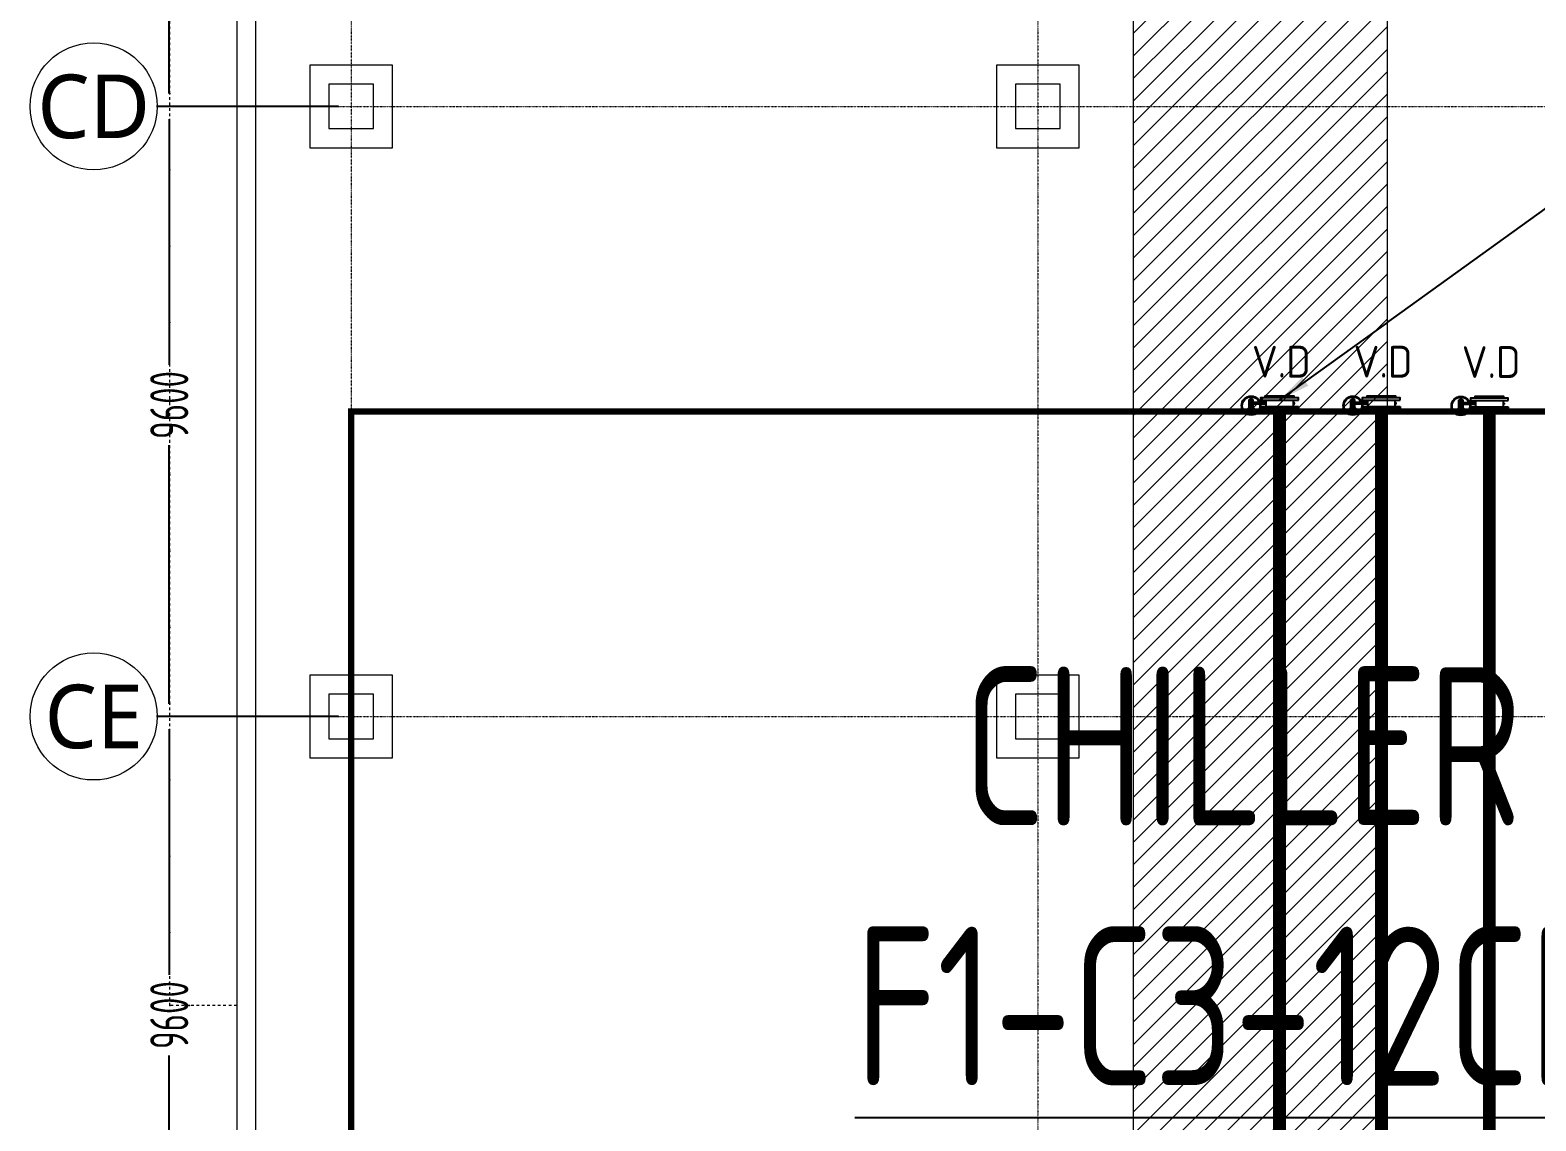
# Model space of a CAD drawing. Extents: x -212173 to 328152, y -560063 to 252500.
# Drawn here: x -177831 to -154149, y 21460 to 38625 of the extents above; entities that cross this region are included whole.
import ezdxf
from ezdxf.enums import TextEntityAlignment as Align

# ---------------------------------------------------------------- set-up
doc = ezdxf.new("R2010")
doc.units = 0
doc.header["$LTSCALE"] = 15
doc.set_wipeout_variables(frame=1)
for name, pattern in [('CUP- L10$0$JJP_三點線', [0.9, 0.3, -0.15, 0, -0.15, 0, -0.15, 0, -0.15]), ('CUP- L10$0$TAI_虛線', [5.644, 2.822, -2.822]), ('CUP- L10$0$Wipeout_Contour', [1, 0, -1]), ('XCM2Q10-200k$0$HIDDEN2', [0.1875, 0.125, -0.0625])]:
    doc.linetypes.add(name, pattern=pattern)
for name, color, linetype in [('CUP- L10$0$A-DIM.Newcub', 252, 'Continuous'), ('CUP- L10$0$A-WALL-EX.Newcub', 252, 'Continuous'), ('CUP- L10$0$Hattch', 252, 'Continuous'), ('CUP- L10$0$S-COL.Newcub', 252, 'Continuous'), ('CUP- L10$0$S-GRID.Newcub', 252, 'Continuous'), ('CUP- L10$0$S-SLAB-SHOW.Newcub', 252, 'Continuous'), ('XCM2Q10-200k$0$F-FI-TXT', 200, 'Continuous'), ('XCM2Q10-200k$0$F-IG541-AREA', 100, 'XCM2Q10-200k$0$HIDDEN2'), ('XFM2P25-200K$0$$0$M-PIPE-TEXT', 3, 'Continuous'), ('XFM2P25-200K$0$$0$M-PIPE-TEXT-ARROR', 91, 'Continuous'), ('XFM2P25-200K$0$M-PIPE-CHWR13', 94, 'Continuous'), ('XFM2P25-200K$0$U-PCW-V', 2, 'Continuous')]:
    doc.layers.add(name, color=color, linetype=linetype)
doc.styles.add('CUP- L10$0$dim-txt', font='isocp.shx', dxfattribs={"width": 0.7, "bigfont": 'chineset.shx'})
doc.styles.add('CUP- L10$0$Standard', font='', dxfattribs={"width": 0.8})
doc.styles.add('XCM2Q10-200k$0$AA-TXT', font='isocp.shx', dxfattribs={"width": 0.8, "bigfont": 'china.shx'})
doc.styles.add('XFM2P25-200K$0$$0$aa-txt', font='isocp.shx', dxfattribs={"bigfont": 'chineset.shx'})
doc.styles.get('CUP- L10$0$Standard').set_extended_font_data('Microsoft JhengHei')
doc.dimstyles.new('CUP- L10$0$ARCH-dim-200MM', dxfattribs={"dimscale": 2000, "dimtxt": 0.3, "dimasz": 0.1, "dimexe": 0.1, "dimexo": 0.1, "dimgap": 0.05, "dimtad": 1, "dimdec": 0, "dimrnd": 0.5, "dimdsep": 46, "dimtxsty": 'CUP- L10$0$dim-txt', "dimblk": 'CUP- L10$0$_Dot', "dimcen": 2, "dimclrd": 256, "dimclre": 256, "dimclrt": 256, "dimadec": 0, "dimazin": 0, "dimtfac": 1, "dimtdec": 0, "dimtix": 1, "dimtmove": 2, "dimatfit": 3, "dimldrblk": 'CUP- L10$0$_OBLIQUE', "dimfxl": 1, "dimtvp": 1, "dimtolj": 1, "dimarcsym": 0})
doc.dimstyles.new('XFM2P25-200K$0$$0$adim-200', dxfattribs={"dimscale": 200, "dimtxt": 0.3, "dimasz": 2.5, "dimexe": 0.1, "dimexo": 0.5, "dimgap": 0.15, "dimtad": 0, "dimdec": 4, "dimzin": 3, "dimdsep": 46, "dimtxsty": 'XFM2P25-200K$0$$0$aa-txt', "dimcen": 2.5, "dimclrd": 256, "dimclre": 256, "dimclrt": 256, "dimadec": 0, "dimazin": 0, "dimtfac": 1, "dimtdec": 4, "dimtmove": 0, "dimatfit": 3, "dimfxl": 1, "dimtolj": 1, "dimtzin": 0, "dimarcsym": 0})

# ---------------------------------------------------------------- blocks, each defined once
blk = doc.blocks.new('*D17')
at = {"layer": 'CUP- L10$0$A-DIM.Newcub', "linetype": 'Continuous', "lineweight": -2, "transparency": 16777216}
for p, q in [((-172981, 27825), (-175843, 27825)), ((-175643, 27625), (-175643, 23760)), ((-175643, 18425), (-175643, 22492)), ((-172981, 18225), (-175843, 18225))]:
    blk.add_line(p, q, dxfattribs=at)
at = {"layer": 'CUP- L10$0$A-DIM.Newcub', "linetype": 'Continuous', "lineweight": 0, "transparency": 16777216, "insert": (-175643, 23126), "char_height": 600, "attachment_point": 5, "rotation": 90, "style": 'CUP- L10$0$dim-txt'}
blk.add_mtext('\\A1;9600', dxfattribs=at)
blk = doc.blocks.new('CUP- L10$0$_Dot')
blk = doc.blocks.new('CUP- L10$0$_OBLIQUE')
at = {"color": 0, "linetype": 'ByBlock', "lineweight": -2}
blk.add_line((-0.5, -0.5), (0.5, 0.5), dxfattribs=at)
blk = doc.blocks.new('*D18')
at = {"layer": 'CUP- L10$0$A-DIM.Newcub', "linetype": 'Continuous', "lineweight": -2, "transparency": 16777216}
for p, q in [((-172981, 37425), (-175843, 37425)), ((-175643, 37225), (-175643, 33360)), ((-175643, 28025), (-175643, 32092)), ((-172981, 27825), (-175843, 27825))]:
    blk.add_line(p, q, dxfattribs=at)
at = {"layer": 'CUP- L10$0$A-DIM.Newcub', "linetype": 'Continuous', "lineweight": 0, "transparency": 16777216, "insert": (-175643, 32726), "char_height": 600, "attachment_point": 5, "rotation": 90, "style": 'CUP- L10$0$dim-txt'}
blk.add_mtext('\\A1;9600', dxfattribs=at)
blk = doc.blocks.new('*D19')
at = {"layer": 'CUP- L10$0$A-DIM.Newcub', "linetype": 'Continuous', "lineweight": -2, "transparency": 16777216}
for p, q in [((-172981, 47025), (-175843, 47025)), ((-175643, 46825), (-175643, 42960)), ((-175643, 37625), (-175643, 41692)), ((-172981, 37425), (-175843, 37425))]:
    blk.add_line(p, q, dxfattribs=at)
at = {"layer": 'CUP- L10$0$A-DIM.Newcub', "linetype": 'Continuous', "lineweight": 0, "transparency": 16777216, "insert": (-175643, 42326), "char_height": 600, "attachment_point": 5, "rotation": 90, "style": 'CUP- L10$0$dim-txt'}
blk.add_mtext('\\A1;9600', dxfattribs=at)
blk = doc.blocks.new('XCM2Q10-200k')
at = {"layer": 'XCM2Q10-200k$0$F-IG541-AREA', "const_width": 100}
blk.add_lwpolyline([(-172781, 32625), (-172781, 18225), (-153815, 18225), (-153815, 8175), (-150731, 8175), (-150681, 17775), (-140381, 17775), (-140381, 32625), (-172781, 32625)], dxfattribs=at)
at = {"layer": 'XCM2Q10-200k$0$F-FI-TXT', "style": 'XCM2Q10-200k$0$AA-TXT', "width": 0.8}
for s, p in [('CHILLER PLAN', (-155223, 27361)), ('%%UF1-C3-12CH-01~06', (-155223, 23270))]:
    blk.add_text(s, height=2500, dxfattribs=at).set_placement(p, align=Align.MIDDLE)
blk = doc.blocks.new('XFM2P25-200K$0$BV-16-P')
at = {"layer": 'XFM2P25-200K$0$U-PCW-V'}
for p, q in [((-2.6, 54.1), (6.4, 45)), ((-1.9, 54.8), (7, 45.8)), ((3.8, 47.6), (3.8, 41.7)), ((4.8, 48), (17.7, 48)), ((17.7, 45.2), (17.7, 48)), ((-2.6, 35.3), (6.4, 44.3)), ((-1.9, 34.6), (7, 43.5)), ((4.8, 41.3), (17.7, 41.3)), ((21.7, 45.2), (9.1, 45.2)), ((21.7, 44.2), (9.1, 44.2)), ((10, 30.8), (10, 41.3)), ((10, 21.6), (10, 29.8)), ((12.9, 31.7), (12.9, 41.3)), ((12.9, 21.6), (12.9, 30.6)), ((17.7, 41.3), (17.7, 44.2)), ((16.6, 21.6), (6.4, 21.6)), ((16.6, -21.6), (6.4, -21.6)), ((10.1, -22.8), (10.1, -21.9)), ((12.4, -23.1), (10.5, -23.1)), ((10.8, -22.8), (10.8, -21.9)), ((12.1, -22.8), (12.1, -21.9)), ((12.8, -22.8), (12.8, -21.9))]:
    blk.add_line(p, q, dxfattribs=at)
for points in [[(6.4, -29.8), (2.7, -29.8), (2.7, 29.8), (6.4, 29.8), (6.4, -29.8)], [(16.6, -29.8), (20.2, -29.8), (20.2, 29.8), (16.6, 29.8), (16.6, -29.8)], [(2.7, -22.9), (0, -22.9), (0, 22.9), (2.7, 22.9)], [(20.2, -22.9), (22.9, -22.9), (22.9, 22.9), (20.2, 22.9)]]:
    blk.add_lwpolyline(points, dxfattribs=at)
for radius in [15, 14, 1.4, 0.849]:
    blk.add_circle((7.8, 44.7), radius, dxfattribs=at)
for centre, radius, start, end in [((9.8, -21.9), 0.342, 12.6804, 90), ((10.5, -21.9), 0.342, 12.6804, 167.3196), ((10.5, -22.7), 0.342, 192.6804, 347.3196), ((11.5, -22.6), 0.967, 46.3972, 133.6028), ((11.5, -22.1), 0.967, 226.3972, 313.6028), ((12.4, -21.9), 0.342, 12.6804, 167.3196), ((12.4, -22.7), 0.342, 192.6804, 347.3196), ((13.1, -21.9), 0.342, 90, 167.3196)]:
    blk.add_arc(centre, radius, start, end, dxfattribs=at)
blk = doc.blocks.new('CUP- L10')
at = {"layer": 'CUP- L10$0$A-WALL-EX.Newcub', "linetype": 'CUP- L10$0$TAI_虛線', "lineweight": 0}
for p, q in [((-175631.6, 37624.6), (-175631.6, 38824.6)), ((-175631.6, 37624.6), (-175631.6, 38824.6)), ((-175631.6, 36424.6), (-175631.6, 37624.6)), ((-175631.6, 36424.6), (-175631.6, 37624.6)), ((-175631.6, 35224.6), (-175631.6, 36424.6)), ((-175631.6, 35224.6), (-175631.6, 36424.6)), ((-175631.6, 34024.6), (-175631.6, 35224.6)), ((-175631.6, 34024.6), (-175631.6, 35224.6)), ((-175631.6, 32824.6), (-175631.6, 34024.6)), ((-175631.6, 32824.6), (-175631.6, 34024.6)), ((-175631.6, 31624.6), (-175631.6, 32824.6)), ((-175631.6, 31624.6), (-175631.6, 32824.6)), ((-175631.6, 30424.6), (-175631.6, 31624.6)), ((-175631.6, 30424.6), (-175631.6, 31624.6)), ((-175631.6, 29224.6), (-175631.6, 30424.6)), ((-175631.6, 29224.6), (-175631.6, 30424.6)), ((-175631.6, 28024.6), (-175631.6, 29224.6)), ((-175631.6, 28024.6), (-175631.6, 29224.6)), ((-175631.6, 26824.6), (-175631.6, 28024.6)), ((-175631.6, 26824.6), (-175631.6, 28024.6)), ((-175631.6, 25624.6), (-175631.6, 26824.6)), ((-175631.6, 25624.6), (-175631.6, 26824.6)), ((-175631.6, 24424.6), (-175631.6, 25624.6)), ((-175631.6, 24424.6), (-175631.6, 25624.6)), ((-175631.6, 23274.6), (-175631.6, 24424.6)), ((-175631.6, 23274.6), (-175631.6, 24424.6)), ((-175325.2, 23274.6), (-175631.6, 23274.6)), ((-175325.2, 23274.6), (-175631.6, 23274.6)), ((-174581.4, 23274.6), (-175325.2, 23274.6)), ((-174581.4, 23274.6), (-175325.2, 23274.6)), ((-174581.4, 23274.6), (-174581.4, 23274.6))]:
    blk.add_line(p, q, dxfattribs=at)
at = {"layer": 'CUP- L10$0$A-WALL-EX.Newcub', "lineweight": 0, "flags": 128}
for points in [[(-174581.4, 66874.2), (-174581.4, 18622.6)], [(-174281.4, 18622.6), (-174281.4, 66874.2)]]:
    blk.add_lwpolyline(points, dxfattribs=at)
at = {"layer": 'CUP- L10$0$A-WALL-EX.Newcub', "linetype": 'CUP- L10$0$TAI_虛線', "lineweight": 0}
for p in [(-175631.6, 37624.6), (-175631.6, 37624.6), (-175631.6, 36424.6), (-175631.6, 36424.6), (-175631.6, 35224.6), (-175631.6, 35224.6), (-175631.6, 34024.6), (-175631.6, 34024.6), (-175631.6, 32824.6), (-175631.6, 32824.6), (-175631.6, 31624.6), (-175631.6, 31624.6), (-175631.6, 30424.6), (-175631.6, 30424.6), (-175631.6, 29224.6), (-175631.6, 29224.6), (-175631.6, 28024.6), (-175631.6, 28024.6), (-175631.6, 26824.6), (-175631.6, 26824.6), (-175631.6, 25624.6), (-175631.6, 25624.6), (-175631.6, 24424.6), (-175631.6, 24424.6), (-175631.6, 23274.6), (-175631.6, 23274.6), (-175325.2, 23274.6), (-175325.2, 23274.6), (-174581.4, 23274.6)]:
    blk.add_point(p, dxfattribs=at)
at = {"layer": 'CUP- L10$0$S-COL.Newcub', "lineweight": 0, "flags": 128}
for points in [[(-173431.5, 38074.2), (-173431.5, 36774.2), (-172131.5, 36774.2), (-172131.5, 38074.2)], [(-162631.5, 38074.2), (-162631.5, 36774.2), (-161331.5, 36774.2), (-161331.5, 38074.2)], [(-173131.5, 37774.6), (-173131.5, 37074.6), (-172431.5, 37074.6), (-172431.5, 37774.6)], [(-162331.5, 37774.6), (-162331.5, 37074.6), (-161631.5, 37074.6), (-161631.5, 37774.6)], [(-173431.5, 28474.2), (-173431.5, 27174.2), (-172131.5, 27174.2), (-172131.5, 28474.2)], [(-162631.5, 28474.2), (-162631.5, 27174.2), (-161331.5, 27174.2), (-161331.5, 28474.2)], [(-173131.5, 28174.6), (-173131.5, 27474.6), (-172431.5, 27474.6), (-172431.5, 28174.6)], [(-162331.5, 28174.6), (-162331.5, 27474.6), (-161631.5, 27474.6), (-161631.5, 28174.6)]]:
    blk.add_lwpolyline(points, close=True, dxfattribs=at)
at = {"layer": 'CUP- L10$0$S-GRID.Newcub', "linetype": 'CUP- L10$0$JJP_三點線', "lineweight": 0}
for p, q in [((-172781.5, 71520.6), (-172781.5, 5215.6)), ((-161981.5, 71520.6), (-161981.5, 5215.6)), ((-175821.5, 37424.6), (-175831.5, 37424.6)), ((-175821.5, 27824.6), (-175831.5, 27824.6))]:
    blk.add_line(p, q, dxfattribs=at)
at = {"layer": 'CUP- L10$0$S-GRID.Newcub', "lineweight": 0}
for centre in [(-176831.5, 37424.6), (-176831.5, 27824.6)]:
    blk.add_circle(centre, 1000, dxfattribs=at)
at = {"layer": 'CUP- L10$0$S-GRID.Newcub', "linetype": 'CUP- L10$0$JJP_三點線', "lineweight": 0}
for p in [(-175821.5, 37424.6), (-175821.5, 37424.6), (-175821.5, 27824.6), (-175821.5, 27824.6)]:
    blk.add_point(p, dxfattribs=at)
at = {"layer": 'CUP- L10$0$S-GRID.Newcub', "style": 'CUP- L10$0$Standard'}
for s, p in [('CD', (-176831.5, 37924.6)), ('CE', (-176831.5, 28324.6))]:
    blk.add_text(s, height=1000, dxfattribs=at).set_placement(p, align=Align.TOP_CENTER)
at = {"layer": 'CUP- L10$0$A-DIM.Newcub', "linetype": 'Continuous', "lineweight": 0}
for base, p1, p2, picture, middle in [((-175643.3, 47024.6), (-172781.5, 37424.6), (-172781.5, 47024.6), '*D19', (-175643.3, 42326.2)), ((-175643.3, 37424.6), (-172781.5, 27824.6), (-172781.5, 37424.6), '*D18', (-175643.3, 32726.2)), ((-175643.3, 27824.6), (-172781.5, 18224.6), (-172781.5, 27824.6), '*D17', (-175643.3, 23126.2))]:
    dim = blk.add_linear_dim(base=base, p1=p1, p2=p2, angle=90, dimstyle='CUP- L10$0$ARCH-dim-200MM', dxfattribs=at)
    dim.commit()
    dim.dimension.update_dxf_attribs({"geometry": picture, "text_midpoint": middle, "dimtype": 128, "text_rotation": 90})
at = {"linetype": 'CUP- L10$0$Wipeout_Contour', "lineweight": 0, "ltscale": 66126.0157}
blk.add_wipeout([(-160481.5, 8174.6), (-156481.5, 8174.6), (-156481.5, 66674.6), (-160481.5, 66674.6)], dxfattribs=at).dxf.layer = 'CUP- L10$0$Hattch'
at = {"layer": 'CUP- L10$0$Hattch', "linetype": 'Continuous', "lineweight": 0}
h = blk.add_hatch(dxfattribs=at)
h.set_pattern_fill('0_單線__25X25_45__', color=256, scale=10, style=0, pattern_type=2)
h.set_pattern_definition([(45, (0, 0), (-176.7767, 176.7767), [])])
h.paths.add_polyline_path([(-160481.5, 8174.6), (-156481.5, 8174.6), (-156481.5, 66674.6), (-160481.5, 66674.6)])
at = {"layer": 'CUP- L10$0$Hattch', "lineweight": 0, "flags": 128}
blk.add_lwpolyline([(-160481.5, 8174.6), (-156481.5, 8174.6), (-156481.5, 66674.6), (-160481.5, 66674.6)], close=True, dxfattribs=at)
at = {"layer": 'CUP- L10$0$S-GRID.Newcub', "linetype": 'CUP- L10$0$JJP_三點線', "lineweight": 0}
for p, q in [((-175821.5, 37424.6), (-125494.7, 37424.6)), ((-175821.5, 27824.6), (-125494.7, 27824.6))]:
    blk.add_line(p, q, dxfattribs=at)
at = {"layer": 'CUP- L10$0$S-SLAB-SHOW.Newcub', "lineweight": 0, "flags": 128}
blk.add_lwpolyline([(-174581.4, 4514.6), (-127231.5, 4514.6), (-127231.5, 67396.2), (-174581.4, 67396.2)], close=True, dxfattribs=at)
blk = doc.blocks.new('XFM2P25-200K')
at = {"layer": 'XFM2P25-200K$0$M-PIPE-CHWR13', "const_width": 200}
blk.add_lwpolyline([(20070, 911), (20070, -8050), (-158181, -8050), (-158181, 32637)], dxfattribs=at)
at = {"layer": 'XFM2P25-200K$0$M-PIPE-CHWR13', "color": 1, "const_width": 200}
for points in [[(-156581, 32637), (-156581, 7085)], [(-154881, 32632), (-154881, 7085)]]:
    blk.add_lwpolyline(points, dxfattribs=at)
at = {"layer": 'XFM2P25-200K$0$M-PIPE-CHWR13', "xscale": 10.00000000000007, "yscale": 10.00000000000007, "zscale": 10.00000000000007, "rotation": 90}
for p in [(-158181, 32637), (-156581, 32637), (-154881, 32632)]:
    blk.add_blockref('XFM2P25-200K$0$BV-16-P', p, dxfattribs=at)
at = {"layer": 'XFM2P25-200K$0$$0$M-PIPE-TEXT', "style": 'XFM2P25-200K$0$$0$aa-txt'}
for p in [(-157690, 33407, 0), (-156090, 33407, 0), (-154390, 33402, 0)]:
    blk.add_text('V.D', height=500, dxfattribs=at).set_placement(p, align=Align.MIDDLE_RIGHT)
at = {"layer": 'XFM2P25-200K$0$$0$M-PIPE-TEXT-ARROR'}
blk.add_leader([(-158181, 32803, 0), (-150749, 38155, 0), (-149863, 38155, 0)], dimstyle='XFM2P25-200K$0$$0$adim-200', dxfattribs=at)

msp = doc.modelspace()

# ---------------------------------------------------------------- block references
msp.add_blockref('CUP- L10', (0, 0))

# ---------------------------------------------------------------- next in the draw order: block references
for name in ['XFM2P25-200K', 'XCM2Q10-200k']:
    msp.add_blockref(name, (0, 0))

doc.saveas('drawing.dxf')
